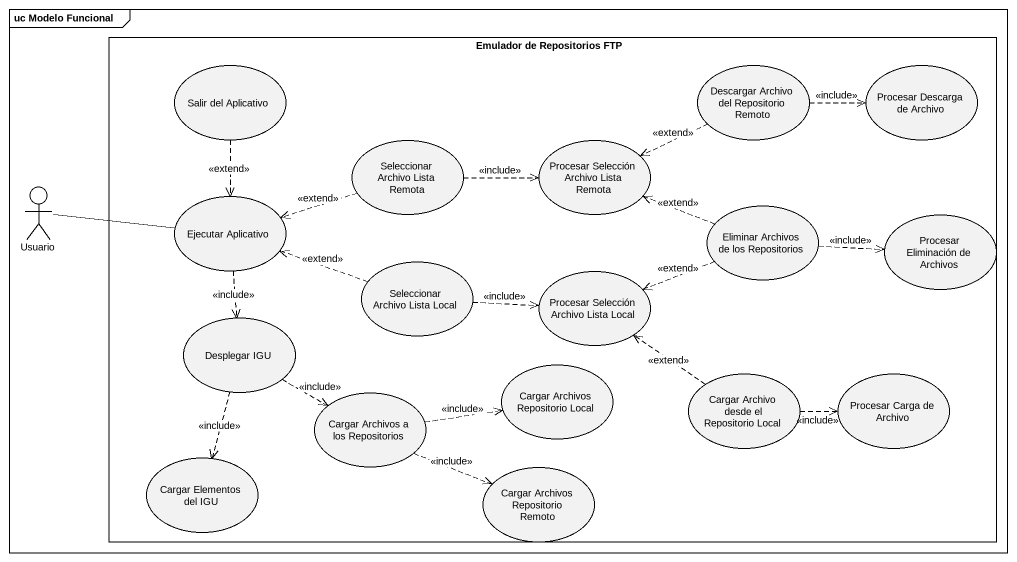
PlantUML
@startuml
mainframe uc Modelo Funcional
rectangle "Emulador de Repositorios FTP" as Emulador_de_Repositorios_FTP {
  usecase "Salir del Aplicativo" as Salir_del_Aplicativo
  usecase "Descargar Archivo del Repositorio Remoto" as Descargar_Archivo_del
  usecase "Procesar Descarga de Archivo" as Procesar_Descarga_de_Archivo
  usecase "Seleccionar Archivo Lista Remota" as Seleccionar_Archivo_Lista
  usecase "Procesar Selección Archivo Lista Remota" as Procesar_Selección_Archivo
  usecase "Ejecutar Aplicativo" as Ejecutar_Aplicativo
  usecase "Eliminar Archivos de los Repositorios" as Eliminar_Archivos_de_los
  usecase "Procesar Eliminación de Archivos" as Procesar_Eliminación_de
  usecase "Seleccionar Archivo Lista Local" as Seleccionar_Archivo_Lista_2
  usecase "Procesar Selección Archivo Lista Local" as Procesar_Selección_Archivo_2
  usecase "Desplegar IGU" as Desplegar_IGU
  usecase "Cargar Archivos a los Repositorios" as Cargar_Archivos_a_los
  usecase "Cargar Archivos Repositorio Local" as Cargar_Archivos_Repositorio
  usecase "Cargar Archivo desde el Repositorio Local" as Cargar_Archivo_desde_el
  usecase "Procesar Carga de Archivo" as Procesar_Carga_de_Archivo
  usecase "Cargar Elementos del IGU" as Cargar_Elementos_del_IGU
  usecase "Cargar Archivos Repositorio Remoto" as Cargar_Archivos_Repositorio_2
}
actor Usuario
Salir_del_Aplicativo ..> Ejecutar_Aplicativo : <<extend>>
Descargar_Archivo_del .right.> Procesar_Descarga_de_Archivo : <<include>>
Descargar_Archivo_del .left.> Procesar_Selección_Archivo : <<extend>>
Seleccionar_Archivo_Lista .right.> Procesar_Selección_Archivo : <<include>>
Seleccionar_Archivo_Lista .left.> Ejecutar_Aplicativo : <<extend>>
Usuario -right- Ejecutar_Aplicativo
Ejecutar_Aplicativo ..> Desplegar_IGU : <<include>>
Eliminar_Archivos_de_los .left.> Procesar_Selección_Archivo : <<extend>>
Eliminar_Archivos_de_los .right.> Procesar_Eliminación_de : <<include>>
Eliminar_Archivos_de_los .left.> Procesar_Selección_Archivo_2 : <<extend>>
Seleccionar_Archivo_Lista_2 .left.> Ejecutar_Aplicativo : <<extend>>
Seleccionar_Archivo_Lista_2 .right.> Procesar_Selección_Archivo_2 : <<include>>
Desplegar_IGU .right.> Cargar_Archivos_a_los : <<include>>
Desplegar_IGU ..> Cargar_Elementos_del_IGU : <<include>>
Cargar_Archivos_a_los .right.> Cargar_Archivos_Repositorio : <<include>>
Cargar_Archivos_a_los .right.> Cargar_Archivos_Repositorio_2 : <<include>>
Cargar_Archivo_desde_el .up.> Procesar_Selección_Archivo_2 : <<extend>>
Cargar_Archivo_desde_el .right.> Procesar_Carga_de_Archivo : <<include>>
@enduml
